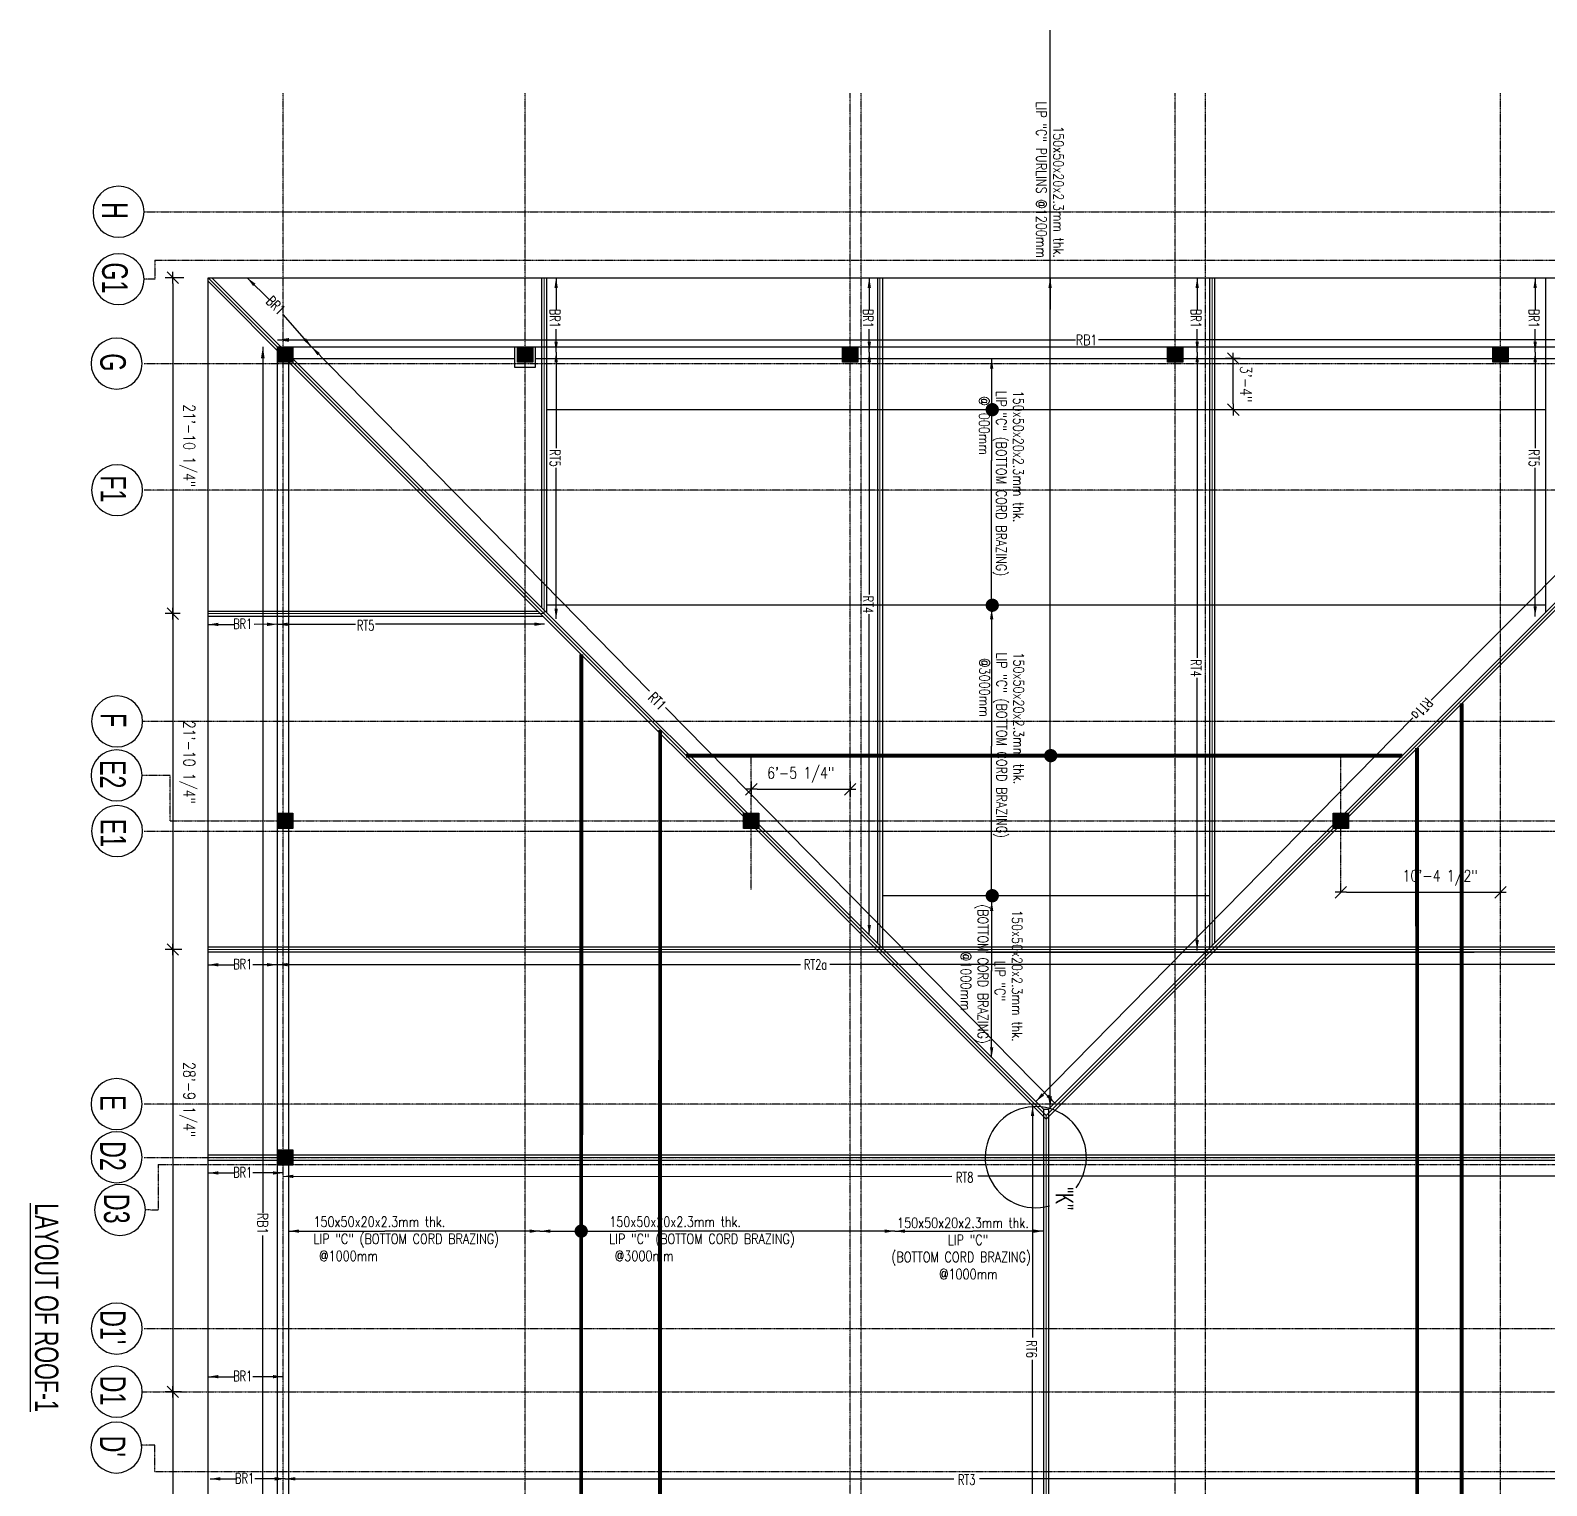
# Model space of a CAD drawing. Extents: x -95606 to 113309, y -42160 to -940.
# Drawn here: x 100228 to 101411, y -26911 to -25775 of the extents above; entities that cross this region are included whole.
import ezdxf
from ezdxf.enums import TextEntityAlignment as Align

# ---------------------------------------------------------------- set-up
doc = ezdxf.new("R2010")
doc.units = 0
doc.header["$LTSCALE"] = 0.02
doc.header["$MEASUREMENT"] = 0
doc.header["$PDMODE"] = 3
doc.header["$PDSIZE"] = -2
doc.linetypes.add('CENTER', pattern=[50.8, 31.75, -6.35, 6.35, -6.35])
doc.linetypes.add('HIDDEN', pattern=[9.525, 6.35, -3.175])
doc.layers.get('0').update_dxf_attribs({"linetype": 'CONTINUOUS'})
doc.layers.get('DEFPOINTS').update_dxf_attribs({"linetype": 'CONTINUOUS'})
for name, color, linetype in [('A-2TEXT', 4, 'CONTINUOUS'), ('BEAM TEX1', 3, 'CONTINUOUS'), ('COL 1', 5, 'CONTINUOUS'), ('DIM', 7, 'CONTINUOUS'), ('dimentions', 8, 'CONTINUOUS'), ('EXLINE', 33, 'CONTINUOUS'), ('GRID', 8, 'CENTER'), ('h', 3, 'CONTINUOUS'), ('HBEAM', 51, 'HIDDEN'), ('RF5', 6, 'CONTINUOUS'), ('S-SLB', 3, 'CONTINUOUS'), ('S-TXT', 2, 'CONTINUOUS'), ('TEXT-1', 2, 'CONTINUOUS'), ('TEXT-2', 3, 'CONTINUOUS'), ('TEXT2', 3, 'CONTINUOUS')]:
    doc.layers.add(name, color=color, linetype=linetype)
for name, color, linetype, lineweight in [('GRID NAME', 31, 'CONTINUOUS', 30), ('Hatch', 252, 'CONTINUOUS', 9), ('HATCH 2', 253, 'CONTINUOUS', 5), ('Layer4', 4, 'CONTINUOUS', 25)]:
    doc.layers.add(name, color=color, linetype=linetype, lineweight=lineweight)
doc.styles.add('ROMANS', font='romans.shx', dxfattribs={"width": 0.8})
doc.styles.add('STYLE2', font='arial.ttf', dxfattribs={"width": 0.8})
doc.styles.add('style5', font='romans.shx', dxfattribs={"width": 0.7, "height": 8})
doc.styles.add('style6', font='romans.shx', dxfattribs={"height": 8})
doc.styles.add('style9', font='romans.shx', dxfattribs={"width": 0.8, "height": 4})
doc.styles.add('yy', font='romans.shx', dxfattribs={"width": 0.8, "height": 7.5})
doc.dimstyles.new('TEXT-18', dxfattribs={"dimtxt": 8, "dimasz": 9, "dimexe": 6, "dimexo": 6, "dimgap": 3.125, "dimtad": 1, "dimdec": 1, "dimrnd": 0.5, "dimzin": 1, "dimdsep": 46, "dimlunit": 4, "dimtxsty": 'style6', "dimblk": 'OBLIQUE', "dimcen": 72.09, "dimclrd": 1, "dimclre": 1, "dimclrt": 4, "dimadec": 0, "dimazin": 0, "dimtfac": 1, "dimtdec": 1, "dimtofl": 0, "dimtmove": 0, "dimatfit": 3, "dimfxl": 1, "dimfrac": 2, "dimtolj": 1, "dimtzin": 0, "dimlwd": -1, "dimarcsym": 0})
doc.dimstyles.new('TK96', dxfattribs={"dimscale": 96, "dimtxt": 0.09375, "dimasz": 0.046875, "dimexe": 0.0625, "dimexo": 0.015625, "dimgap": 0.046875, "dimtad": 1, "dimzin": 11, "dimdsep": 46, "dimlunit": 4, "dimtxsty": 'ROMANS', "dimblk1": 'TK1', "dimblk2": 'TK1', "dimsah": 1, "dimcen": 0.09375, "dimclrd": 1, "dimclre": 1, "dimclrt": 2, "dimadec": 0, "dimazin": 0, "dimtfac": 1, "dimtofl": 0, "dimtmove": 0, "dimatfit": 3, "dimldrblk": 'TK1', "dimfxl": 1, "dimfrac": 2, "dimtolj": 1, "dimtzin": 9, "dimarcsym": 0})

# ---------------------------------------------------------------- blocks, each defined once
blk = doc.blocks.new('GRID')
at = {"color": 1, "linetype": 'Continuous'}
blk.add_circle((0, 0), 19.9, dxfattribs=at)
at = {"layer": 'A-2TEXT', "linetype": 'Continuous', "style": 'STYLE2', "width": 0.65}
blk.add_attdef('A', text='', height=19.9, rotation=359.9735, dxfattribs=at).set_placement((-1, -7.1), align=Align.CENTER)
blk = doc.blocks.new('_Oblique')
at = {"color": 0, "linetype": 'ByBlock', "lineweight": -2}
blk.add_line((-0.5, -0.5), (0.5, 0.5), dxfattribs=at)
blk = doc.blocks.new('TK1')
at = {"color": 4, "linetype": 'Continuous'}
blk.add_line((-1, -1), (1, 1), dxfattribs=at)
at = {"color": 1, "linetype": 'ByBlock'}
blk.add_line((-1, 0), (1, 0), dxfattribs=at)
blk = doc.blocks.new('*D266')
at = {"layer": 'DEFPOINTS', "color": 0, "lineweight": -2, "transparency": 16777216}
for p in [(-51489.1, -27281.8), (-51489.1, -27281.8), (-51489.1, -27406.4)]:
    blk.add_point(p, dxfattribs=at)
at = {"layer": 'S-TXT', "color": 1, "lineweight": -2, "transparency": 16777216}
for p, q in [((-51489.1, -27281.8), (-51495.1, -27281.8)), ((-51489.1, -27401.9), (-51489.1, -27286.3)), ((-51489.1, -27406.4), (-51495.1, -27406.4))]:
    blk.add_line(p, q, dxfattribs=at)
at = {"layer": 'S-TXT', "color": 1, "lineweight": -2, "transparency": 16777216, "xscale": 4.5, "yscale": 4.5, "zscale": 4.5}
for p, rotation in [((-51489.1, -27281.8), 90), ((-51489.1, -27406.4), 270)]:
    blk.add_blockref('TK1', p, dxfattribs=dict(at, rotation=rotation))
at = {"layer": 'S-TXT', "color": 2, "transparency": 16777216, "insert": (-51500.5, -27328.9), "char_height": 9, "attachment_point": 5, "rotation": 90, "style": 'ROMANS'}
blk.add_mtext('\\A1;10\'-4 1/2"', dxfattribs=at)
blk = doc.blocks.new('*D268')
at = {"layer": 'DEFPOINTS', "color": 0, "lineweight": -2, "transparency": 16777216}
for p in [(-51577.2, -27789.4), (-51569.5, -27789.4), (-51577.2, -27866.6)]:
    blk.add_point(p, dxfattribs=at)
at = {"layer": 'S-TXT', "color": 1, "lineweight": -2, "transparency": 16777216}
for p, q in [((-51575.7, -27789.4), (-51563.5, -27789.4)), ((-51569.5, -27862.1), (-51569.5, -27793.9)), ((-51575.7, -27866.6), (-51563.5, -27866.6))]:
    blk.add_line(p, q, dxfattribs=at)
at = {"layer": 'S-TXT', "color": 1, "lineweight": -2, "transparency": 16777216, "xscale": 4.5, "yscale": 4.5, "zscale": 4.5}
for p, rotation in [((-51569.5, -27789.4), 90), ((-51569.5, -27866.6), 270)]:
    blk.add_blockref('TK1', p, dxfattribs=dict(at, rotation=rotation))
at = {"layer": 'S-TXT', "color": 2, "transparency": 16777216, "insert": (-51580.8, -27828), "char_height": 9, "attachment_point": 5, "rotation": 90, "style": 'ROMANS'}
blk.add_mtext('\\A1;6\'-5 1/4"', dxfattribs=at)
blk = doc.blocks.new('*D270')
at = {"layer": 'DEFPOINTS', "color": 0, "lineweight": -2, "transparency": 16777216}
for p in [(-51968.8, -28308.1), (-51706.6, -28310.8), (-51706.6, -28318.1)]:
    blk.add_point(p, dxfattribs=at)
at = {"layer": 'S-TXT', "color": 1, "lineweight": -2, "transparency": 16777216}
for p, q in [((-51968.8, -28309.6), (-51968.8, -28324.1)), ((-51706.6, -28312.3), (-51706.6, -28324.1)), ((-51964.3, -28318.1), (-51711.1, -28318.1))]:
    blk.add_line(p, q, dxfattribs=at)
at = {"layer": 'S-TXT', "color": 1, "lineweight": -2, "transparency": 16777216, "xscale": 4.5, "yscale": 4.5, "zscale": 4.5, "rotation": 180}
blk.add_blockref('TK1', (-51968.8, -28318.1), dxfattribs=at)
at = {"layer": 'S-TXT', "color": 1, "lineweight": -2, "transparency": 16777216, "xscale": 4.5, "yscale": 4.5, "zscale": 4.5}
blk.add_blockref('TK1', (-51706.6, -28318.1), dxfattribs=at)
at = {"layer": 'S-TXT', "color": 2, "transparency": 16777216, "insert": (-51837.7, -28306.8), "char_height": 9, "attachment_point": 5, "style": 'ROMANS'}
blk.add_mtext('\\A1;21\'-10 1/4"', dxfattribs=at)
blk = doc.blocks.new('*D271')
at = {"layer": 'DEFPOINTS', "color": 0, "lineweight": -2, "transparency": 16777216}
for p in [(-51706.6, -28310.8), (-51444.4, -28309.6), (-51444.4, -28318.1)]:
    blk.add_point(p, dxfattribs=at)
at = {"layer": 'S-TXT', "color": 1, "lineweight": -2, "transparency": 16777216}
for p, q in [((-51706.6, -28312.3), (-51706.6, -28324.1)), ((-51444.4, -28311.1), (-51444.4, -28324.1)), ((-51702.1, -28318.1), (-51448.9, -28318.1))]:
    blk.add_line(p, q, dxfattribs=at)
at = {"layer": 'S-TXT', "color": 1, "lineweight": -2, "transparency": 16777216, "xscale": 4.5, "yscale": 4.5, "zscale": 4.5, "rotation": 180}
blk.add_blockref('TK1', (-51706.6, -28318.1), dxfattribs=at)
at = {"layer": 'S-TXT', "color": 1, "lineweight": -2, "transparency": 16777216, "xscale": 4.5, "yscale": 4.5, "zscale": 4.5}
blk.add_blockref('TK1', (-51444.4, -28318.1), dxfattribs=at)
at = {"layer": 'S-TXT', "color": 2, "transparency": 16777216, "insert": (-51590.6, -28306.8), "char_height": 9, "attachment_point": 5, "style": 'ROMANS'}
blk.add_mtext('\\A1;21\'-10 1/4"', dxfattribs=at)
blk = doc.blocks.new('*D272')
at = {"layer": 'DEFPOINTS', "color": 0, "lineweight": -2, "transparency": 16777216}
for p in [(-51444.4, -28309.6), (-51099.2, -28309.9), (-51099.2, -28318.1)]:
    blk.add_point(p, dxfattribs=at)
at = {"layer": 'S-TXT', "color": 1, "lineweight": -2, "transparency": 16777216}
for p, q in [((-51444.4, -28311.1), (-51444.4, -28324.1)), ((-51099.2, -28311.4), (-51099.2, -28324.1)), ((-51439.9, -28318.1), (-51103.7, -28318.1))]:
    blk.add_line(p, q, dxfattribs=at)
at = {"layer": 'S-TXT', "color": 1, "lineweight": -2, "transparency": 16777216, "xscale": 4.5, "yscale": 4.5, "zscale": 4.5, "rotation": 180}
blk.add_blockref('TK1', (-51444.4, -28318.1), dxfattribs=at)
at = {"layer": 'S-TXT', "color": 1, "lineweight": -2, "transparency": 16777216, "xscale": 4.5, "yscale": 4.5, "zscale": 4.5}
blk.add_blockref('TK1', (-51099.2, -28318.1), dxfattribs=at)
at = {"layer": 'S-TXT', "color": 2, "transparency": 16777216, "insert": (-51327.3, -28306.8), "char_height": 9, "attachment_point": 5, "style": 'ROMANS'}
blk.add_mtext('\\A1;28\'-9 1/4"', dxfattribs=at)
blk = doc.blocks.new('*D273')
at = {"layer": 'DEFPOINTS', "color": 0, "lineweight": -2, "transparency": 16777216}
for p in [(-51099.2, -28311.4), (-50825.2, -28305.1), (-50825.2, -28318.1)]:
    blk.add_point(p, dxfattribs=at)
at = {"layer": 'S-TXT', "color": 1, "lineweight": -2, "transparency": 16777216}
for p, q in [((-50825.2, -28306.6), (-50825.2, -28324.1)), ((-51099.2, -28312.9), (-51099.2, -28324.1)), ((-51094.7, -28318.1), (-50829.7, -28318.1))]:
    blk.add_line(p, q, dxfattribs=at)
at = {"layer": 'S-TXT', "color": 1, "lineweight": -2, "transparency": 16777216, "xscale": 4.5, "yscale": 4.5, "zscale": 4.5, "rotation": 180}
blk.add_blockref('TK1', (-51099.2, -28318.1), dxfattribs=at)
at = {"layer": 'S-TXT', "color": 1, "lineweight": -2, "transparency": 16777216, "xscale": 4.5, "yscale": 4.5, "zscale": 4.5}
blk.add_blockref('TK1', (-50825.2, -28318.1), dxfattribs=at)
at = {"layer": 'S-TXT', "color": 2, "transparency": 16777216, "insert": (-50962.2, -28308.3), "char_height": 9, "attachment_point": 5, "style": 'ROMANS'}
blk.add_mtext('\\A1;22\'-10"', dxfattribs=at)
blk = doc.blocks.new('*D294')
at = {"layer": 'DEFPOINTS', "color": 0, "lineweight": -2, "transparency": 16777216}
for p in [(-51905.8, -27483.4), (-51865.8, -27483.4), (-51905.8, -27490.3)]:
    blk.add_point(p, dxfattribs=at)
at = {"layer": 'RF5', "color": 1, "lineweight": -2, "transparency": 16777216}
for p, q in [((-51905.8, -27484.9), (-51905.8, -27496.3)), ((-51870.3, -27490.3), (-51901.3, -27490.3)), ((-51865.8, -27484.9), (-51865.8, -27496.3))]:
    blk.add_line(p, q, dxfattribs=at)
at = {"layer": 'RF5', "color": 1, "lineweight": -2, "transparency": 16777216, "xscale": 4.5, "yscale": 4.5, "zscale": 4.5, "rotation": 180}
blk.add_blockref('TK1', (-51905.8, -27490.3), dxfattribs=at)
at = {"layer": 'RF5', "color": 1, "lineweight": -2, "transparency": 16777216, "xscale": 4.5, "yscale": 4.5, "zscale": 4.5}
blk.add_blockref('TK1', (-51865.8, -27490.3), dxfattribs=at)
at = {"layer": 'RF5', "color": 2, "transparency": 16777216, "insert": (-51885.8, -27480.4), "char_height": 9, "attachment_point": 5, "style": 'ROMANS'}
blk.add_mtext('\\A1;3\'-4"', dxfattribs=at)
blk = doc.blocks.new('A$C536D237E')
at = {"layer": 'Hatch'}
h = blk.add_hatch(color=254, dxfattribs=at)
h.set_gradient(color1=(192, 192, 192), color2=(192, 192, 192), tint=1)
h.paths.add_polyline_path([(247.104, 1157.381), (259.104, 1157.381), (259.104, 1145.381), (247.104, 1145.381)])
h = blk.add_hatch(color=254, dxfattribs=at)
h.set_gradient(color1=(192, 192, 192), color2=(192, 192, 192), tint=1)
h.paths.add_polyline_path([(611.044, 1032.772), (623.044, 1032.772), (623.044, 1020.772), (611.044, 1020.772)])
h = blk.add_hatch(color=254, dxfattribs=at)
h.set_gradient(color1=(192, 192, 192), color2=(192, 192, 192), tint=1)
h.paths.add_polyline_path([(247.114, 903.603), (259.114, 903.603), (259.114, 891.603), (247.114, 891.603)])
h = blk.add_hatch(color=254, dxfattribs=at)
h.set_gradient(color1=(192, 192, 192), color2=(192, 192, 192), tint=1)
h.paths.add_polyline_path([(247.114, 649.825), (259.114, 649.825), (259.114, 637.825), (247.114, 637.825)])
h = blk.add_hatch(color=254, dxfattribs=at)
h.set_gradient(color1=(192, 192, 192), color2=(192, 192, 192), tint=1)
h.paths.add_polyline_path([(610.971, 572.514), (622.971, 572.513), (622.971, 560.513), (610.971, 560.513)])
h = blk.add_hatch(color=254, dxfattribs=at)
h.set_gradient(color1=(192, 192, 192), color2=(192, 192, 192), tint=1)
h.paths.add_polyline_path([(247.114, 396.047), (259.114, 396.047), (259.114, 384.047), (247.114, 384.047)])
h = blk.add_hatch(color=254, dxfattribs=at)
h.set_gradient(color1=(192, 192, 192), color2=(192, 192, 192), tint=1)
h.paths.add_polyline_path([(247.105, 208.714), (259.105, 208.714), (259.105, 196.714), (247.105, 196.714)])
h = blk.add_hatch(color=254, dxfattribs=at)
h.set_gradient(color1=(192, 192, 192), color2=(192, 192, 192), tint=1)
h.paths.add_polyline_path([(611.102, 208.734), (623.102, 208.734), (623.102, 196.734), (611.102, 196.734)])
h = blk.add_hatch(color=254, dxfattribs=at)
h.set_gradient(color1=(192, 192, 192), color2=(192, 192, 192), tint=1)
h.paths.add_polyline_path([(873.854, 196.71), (873.854, 208.71), (885.854, 208.71), (885.854, 196.71)])
at = {"layer": 'BEAM TEX1', "color": 4, "const_width": 3}
for points in [[(525.402, 1121.159), (783.759, 1121.18), (1528.974, 1121.318)], [(962.716, 1121.18), (1169.117, 1121.18), (1373.2, 1121.18)], [(560.214, 1086.347), (783.759, 1086.365), (1494.153, 1086.498)], [(962.716, 1086.365), (1169.117, 1086.365), (1373.2, 1086.365)], [(566.165, 1074.739), (566.165, 515.673)], [(546.062, 495.547), (668.889, 495.473), (1508.402, 495.36)], [(487.186, 434.046), (668.889, 433.937), (1567.263, 433.816)]]:
    blk.add_lwpolyline(points, dxfattribs=at)
at = {"layer": 'COL 1'}
for points in [[(247.104, 1157.381), (259.104, 1157.381), (259.104, 1145.381), (247.104, 1145.381), (247.104, 1157.381)], [(611.044, 1032.772), (623.044, 1032.772), (623.044, 1020.772), (611.044, 1020.772), (611.044, 1032.772)], [(247.114, 903.603), (259.114, 903.603), (259.114, 891.603), (247.114, 891.603), (247.114, 903.603)], [(247.114, 649.825), (259.114, 649.825), (259.114, 637.825), (247.114, 637.825), (247.114, 649.825)], [(610.971, 572.513), (622.971, 572.513), (622.971, 560.513), (610.971, 560.513), (610.971, 572.513)], [(247.114, 396.047), (259.114, 396.047), (259.114, 384.047), (247.114, 384.047), (247.114, 396.047)], [(247.105, 208.714), (259.105, 208.714), (259.105, 196.714), (247.105, 196.714), (247.105, 208.714)], [(611.102, 208.734), (623.102, 208.734), (623.102, 196.734), (611.102, 196.734), (611.102, 208.734)], [(873.854, 208.71), (885.854, 208.71), (885.854, 196.71), (873.854, 196.71), (873.854, 208.71)]]:
    blk.add_lwpolyline(points, dxfattribs=at)
at = {"layer": 'COL 1', "lineweight": 25}
blk.add_lwpolyline([(263.114, 382.047), (247.114, 382.047), (247.114, 398.047), (263.114, 398.047), (263.114, 382.047)], dxfattribs=at)
at = {"layer": 'EXLINE'}
for p, q in [((193.105, 142.71), (193.105, 1400.71)), ((247.115, 897.603), (247.115, 1396.71)), ((256.115, 897.603), (256.115, 1396.71)), ((247.114, 643.825), (247.114, 897.603)), ((256.114, 643.825), (256.114, 897.603)), ((247.114, 398.047), (247.114, 643.825)), ((256.114, 398.047), (256.114, 643.825)), ((247.105, 196.71), (247.105, 382.044)), ((256.105, 205.71), (256.105, 382.047)), ((1807.115, 205.71), (256.105, 205.71)), ((1807.115, 196.71), (247.105, 196.71)), ((1861.115, 142.71), (193.105, 142.71))]:
    blk.add_line(p, q, dxfattribs=at)
at = {"layer": 'GRID'}
for p, q in [((141.604, 92.678), (141.604, 3414.534)), ((260.104, 92.678), (260.104, 3414.534)), ((358.937, 3414.534), (358.937, 92.678)), ((539.436, 3415.689), (539.436, 91.522)), ((625.033, 92.678), (625.033, 3414.534)), ((838.135, 3414.534), (838.135, 92.678)), ((879.863, 92.678), (879.863, 3414.534)), ((1013.324, 92.678), (1013.324, 3415.964)), ((1062.701, 91.248), (1062.701, 3415.964)), ((179.437, 100.933), (179.437, 3406.279)), ((885.343, 103.548), (885.343, 3403.664)), ((1124.936, 100.962), (1124.936, 3404.46)), ((617.036, 113.157), (617.036, 3394.055)), ((2188.885, 1151.381), (48.982, 1151.381)), ((672.812, 1026.772), (566.976, 1026.772)), ((2188.885, 921.214), (48.982, 921.214)), ((2168.848, 897.603), (48.982, 897.603)), ((2188.885, 652.464), (48.982, 652.464)), ((2164.319, 643.825), (48.982, 643.825)), ((670.724, 566.576), (565.22, 566.576)), ((2188.885, 390.047), (48.982, 390.047)), ((2188.885, 201.214), (48.982, 201.214)), ((581.63, 113.157), (581.63, 91.192)), ((617.036, 113.157), (581.63, 113.157)), ((581.63, 113.157), (581.63, 91.192)), ((179.437, 100.933), (194.232, 100.933)), ((179.437, 100.933), (194.232, 100.933)), ((194.232, 100.933), (194.232, 92.678)), ((194.232, 100.933), (194.232, 92.678)), ((885.343, 103.548), (920.845, 103.548)), ((885.343, 103.548), (920.845, 103.548)), ((920.845, 103.548), (920.796, 93.806)), ((920.845, 103.548), (920.796, 93.806)), ((1124.936, 100.962), (1104.461, 100.962)), ((1104.461, 100.962), (1104.461, 90.867))]:
    blk.add_line(p, q, dxfattribs=at)
at = {"layer": 'GRID NAME', "ltscale": 10, "const_width": 5.184}
for points in [[(568.757, 800.368, 1), (563.573, 800.368, 1)], [(298.707, 754.752, 1), (293.523, 754.752, 1)], [(451.343, 754.752, 1), (446.159, 754.752, 1)], [(678.097, 754.752, 1), (672.913, 754.752, 1)], [(939.905, 433.901, 1), (934.721, 433.901, 1)]]:
    blk.add_lwpolyline(points, format="xyb", close=True, dxfattribs=at)
at = {"layer": 'h'}
for p, q in [((249.851, 1396.71), (849.851, 796.71)), ((247.115, 1393.789), (842.235, 798.669)), ((258.194, 210.71), (842.235, 794.752)), ((263.851, 210.71), (849.851, 796.71)), ((842.235, 794.669), (842.235, 798.669)), ((193.105, 145.621), (258.194, 210.71)), ((195.851, 142.71), (263.851, 210.71))]:
    blk.add_line(p, q, dxfattribs=at)
at = {"layer": 'HATCH 2', "lineweight": 5}
for p, q in [((717.505, 142.71), (717.505, 1450.709)), ((717.505, 1450.709), (717.505, 429.01)), ((879.863, 142.71), (879.863, 1450.71)), ((847.105, 796.71), (247.115, 1396.7)), ((193.105, 926.31), (714.594, 926.31)), ((847.105, 796.71), (193.105, 142.71)), ((193.105, 667.11), (717.505, 667.11)), ((193.105, 404.91), (455.305, 404.91)), ((455.305, 142.71), (455.305, 404.91))]:
    blk.add_line(p, q, dxfattribs=at)
blk.add_lwpolyline([(847.105, 796.71), (1207.115, 796.71)], dxfattribs=at)
at = {"layer": 'HBEAM'}
for p, q in [((625.036, 1160.377), (625.036, 1380.71)), ((625.036, 906.578), (625.036, 1142.377)), ((625.036, 652.822), (625.036, 888.578)), ((625.036, 399.044), (625.036, 634.822)), ((625.036, 210.71), (625.036, 381.044))]:
    blk.add_line(p, q, dxfattribs=at)
at = {"layer": 'Layer4'}
blk.add_arc((879.569, 788.711), 39.49, 52.903543, 15.565405, dxfattribs=at)
at = {"layer": 'RF5', "lineweight": -2}
for p, q in [((296.115, 1186.51), (296.115, 406.91)), ((448.751, 1186.51), (448.751, 406.91)), ((675.505, 924.31), (675.505, 669.11))]:
    blk.add_line(p, q, dxfattribs=at)
at = {"layer": 'S-SLB'}
for p, q in [((715.505, 142.71), (715.505, 1396.711)), ((719.505, 1396.711), (719.505, 142.71)), ((877.863, 142.71), (877.863, 1396.711)), ((881.863, 142.71), (881.863, 1396.711)), ((193.105, 1186.51), (454.394, 1186.51)), ((715.505, 750.013), (715.505, 1130.89)), ((719.505, 750.013), (719.505, 1130.89)), ((193.105, 928.31), (712.594, 928.31)), ((193.105, 924.31), (716.594, 924.31)), ((842.235, 798.669), (1212.067, 798.669)), ((842.235, 794.669), (1212.067, 794.669)), ((193.105, 669.11), (716.594, 669.11)), ((193.105, 665.11), (712.594, 665.11)), ((193.105, 406.91), (454.394, 406.91)), ((193.105, 402.91), (450.394, 402.91)), ((457.305, 142.71), (457.305, 404.164)), ((453.305, 142.71), (453.305, 400.164))]:
    blk.add_line(p, q, dxfattribs=at)
at = {"layer": 'GRID'}
ref = blk.add_blockref('GRID', (141.604, 72.733), dxfattribs=dict(at, xscale=-1, rotation=180))
ref.add_attrib('A', 'H', dxfattribs={"layer": 'A-2TEXT', "linetype": 'Continuous', "height": 19.945, "rotation": 0.026452, "style": 'STYLE2', "width": 0.65}).set_placement((140.636, 59.936), align=Align.CENTER)
ref = blk.add_blockref('GRID', (141.604, 72.733), dxfattribs=dict(at, xscale=-1, rotation=180))
ref.add_attrib('A', 'H', dxfattribs={"layer": 'A-2TEXT', "linetype": 'Continuous', "height": 19.945, "rotation": 0.026452, "style": 'STYLE2', "width": 0.65}).set_placement((140.636, 59.936), align=Align.CENTER)
ref = blk.add_blockref('GRID', (194.232, 72.733), dxfattribs=dict(at, xscale=-1, rotation=180))
ref.add_attrib('A', 'G1', dxfattribs={"layer": 'A-2TEXT', "linetype": 'Continuous', "height": 19.9446, "rotation": 0.026452, "style": 'STYLE2', "width": 0.65}).set_placement((193.264, 59.936), align=Align.CENTER)
ref = blk.add_blockref('GRID', (194.232, 72.733), dxfattribs=dict(at, xscale=-1, rotation=180))
ref.add_attrib('A', 'G1', dxfattribs={"layer": 'A-2TEXT', "linetype": 'Continuous', "height": 19.9446, "rotation": 0.026452, "style": 'STYLE2', "width": 0.65}).set_placement((193.264, 59.936), align=Align.CENTER)
ref = blk.add_blockref('GRID', (260.104, 71.247), dxfattribs=dict(at, xscale=-1, rotation=180))
ref.add_attrib('A', 'G', dxfattribs={"layer": 'A-2TEXT', "linetype": 'Continuous', "height": 19.945, "rotation": 0.026452, "style": 'STYLE2', "width": 0.65}).set_placement((259.136, 58.451), align=Align.CENTER)
ref = blk.add_blockref('GRID', (260.104, 71.247), dxfattribs=dict(at, xscale=-1, rotation=180))
ref.add_attrib('A', 'G', dxfattribs={"layer": 'A-2TEXT', "linetype": 'Continuous', "height": 19.945, "rotation": 0.026452, "style": 'STYLE2', "width": 0.65}).set_placement((259.136, 58.451), align=Align.CENTER)
ref = blk.add_blockref('GRID', (358.937, 71.578), dxfattribs=dict(at, xscale=-1, rotation=180))
ref.add_attrib('A', 'F1', dxfattribs={"layer": 'A-2TEXT', "linetype": 'Continuous', "height": 19.9446, "rotation": 0.026452, "style": 'STYLE2', "width": 0.65}).set_placement((357.968, 58.699), align=Align.CENTER)
ref = blk.add_blockref('GRID', (358.937, 71.578), dxfattribs=dict(at, xscale=-1, rotation=180))
ref.add_attrib('A', 'F1', dxfattribs={"layer": 'A-2TEXT', "linetype": 'Continuous', "height": 19.9446, "rotation": 0.026452, "style": 'STYLE2', "width": 0.65}).set_placement((357.968, 58.699), align=Align.CENTER)
ref = blk.add_blockref('GRID', (539.436, 71.578), dxfattribs=dict(at, xscale=-1, rotation=180))
ref.add_attrib('A', 'F', dxfattribs={"layer": 'A-2TEXT', "linetype": 'Continuous', "height": 19.945, "rotation": 0.026452, "style": 'STYLE2', "width": 0.65}).set_placement((538.467, 58.781), align=Align.CENTER)
ref = blk.add_blockref('GRID', (539.436, 71.578), dxfattribs=dict(at, xscale=-1, rotation=180))
ref.add_attrib('A', 'F', dxfattribs={"layer": 'A-2TEXT', "linetype": 'Continuous', "height": 19.945, "rotation": 0.026452, "style": 'STYLE2', "width": 0.65}).set_placement((538.467, 58.781), align=Align.CENTER)
ref = blk.add_blockref('GRID', (581.63, 71.247), dxfattribs=dict(at, xscale=-1, rotation=180))
ref.add_attrib('A', 'E2', dxfattribs={"layer": 'A-2TEXT', "linetype": 'Continuous', "height": 19.9446, "rotation": 0.026452, "style": 'STYLE2', "width": 0.65}).set_placement((580.661, 58.369), align=Align.CENTER)
ref = blk.add_blockref('GRID', (581.63, 71.247), dxfattribs=dict(at, xscale=-1, rotation=180))
ref.add_attrib('A', 'E2', dxfattribs={"layer": 'A-2TEXT', "linetype": 'Continuous', "height": 19.9446, "rotation": 0.026452, "style": 'STYLE2', "width": 0.65}).set_placement((580.661, 58.369), align=Align.CENTER)
ref = blk.add_blockref('GRID', (625.036, 71.578), dxfattribs=dict(at, xscale=-1, rotation=180))
ref.add_attrib('A', ' E1', dxfattribs={"layer": 'A-2TEXT', "linetype": 'Continuous', "height": 19.9446, "rotation": 0.026452, "style": 'STYLE2', "width": 0.65}).set_placement((624.067, 58.699), align=Align.CENTER)
ref = blk.add_blockref('GRID', (625.036, 71.578), dxfattribs=dict(at, xscale=-1, rotation=180))
ref.add_attrib('A', ' E1', dxfattribs={"layer": 'A-2TEXT', "linetype": 'Continuous', "height": 19.9446, "rotation": 0.026452, "style": 'STYLE2', "width": 0.65}).set_placement((624.067, 58.699), align=Align.CENTER)
ref = blk.add_blockref('GRID', (838.135, 71.247), dxfattribs=dict(at, xscale=-1, rotation=180))
ref.add_attrib('A', 'E', dxfattribs={"layer": 'A-2TEXT', "linetype": 'Continuous', "height": 19.945, "rotation": 0.026452, "style": 'STYLE2', "width": 0.65}).set_placement((837.166, 58.451), align=Align.CENTER)
ref = blk.add_blockref('GRID', (838.135, 71.247), dxfattribs=dict(at, xscale=-1, rotation=180))
ref.add_attrib('A', 'E', dxfattribs={"layer": 'A-2TEXT', "linetype": 'Continuous', "height": 19.945, "rotation": 0.026452, "style": 'STYLE2', "width": 0.65}).set_placement((837.166, 58.451), align=Align.CENTER)
ref = blk.add_blockref('GRID', (879.641, 71.247), dxfattribs=dict(at, xscale=-1, rotation=180))
ref.add_attrib('A', 'D2', dxfattribs={"layer": 'A-2TEXT', "linetype": 'Continuous', "height": 19.9446, "rotation": 0.026452, "style": 'STYLE2', "width": 0.65}).set_placement((878.673, 58.369), align=Align.CENTER)
ref = blk.add_blockref('GRID', (879.641, 71.247), dxfattribs=dict(at, xscale=-1, rotation=180))
ref.add_attrib('A', 'D2', dxfattribs={"layer": 'A-2TEXT', "linetype": 'Continuous', "height": 19.9446, "rotation": 0.026452, "style": 'STYLE2', "width": 0.65}).set_placement((878.673, 58.369), align=Align.CENTER)
ref = blk.add_blockref('GRID', (920.796, 73.862), dxfattribs=dict(at, xscale=-1, rotation=180))
ref.add_attrib('A', 'D3', dxfattribs={"layer": 'A-2TEXT', "linetype": 'Continuous', "height": 19.9446, "rotation": 0.026452, "style": 'STYLE2', "width": 0.65}).set_placement((919.828, 61.337), align=Align.CENTER)
ref = blk.add_blockref('GRID', (920.796, 73.862), dxfattribs=dict(at, xscale=-1, rotation=180))
ref.add_attrib('A', 'D3', dxfattribs={"layer": 'A-2TEXT', "linetype": 'Continuous', "height": 19.9446, "rotation": 0.026452, "style": 'STYLE2', "width": 0.65}).set_placement((919.828, 61.337), align=Align.CENTER)
ref = blk.add_blockref('GRID', (1013.324, 71.303), dxfattribs=dict(at, xscale=-1, rotation=180))
ref.add_attrib('A', "D1'", dxfattribs={"layer": 'A-2TEXT', "linetype": 'Continuous', "height": 19.9446, "rotation": 0.026452, "style": 'STYLE2', "width": 0.65}).set_placement((1012.355, 58.425), align=Align.CENTER)
ref = blk.add_blockref('GRID', (1013.324, 71.303), dxfattribs=dict(at, xscale=-1, rotation=180))
ref.add_attrib('A', "D1'", dxfattribs={"layer": 'A-2TEXT', "linetype": 'Continuous', "height": 19.9446, "rotation": 0.026452, "style": 'STYLE2', "width": 0.65}).set_placement((1012.355, 58.425), align=Align.CENTER)
ref = blk.add_blockref('GRID', (1062.701, 71.303), dxfattribs=dict(at, xscale=-1, rotation=180))
ref.add_attrib('A', 'D1', dxfattribs={"layer": 'A-2TEXT', "linetype": 'Continuous', "height": 19.9446, "rotation": 0.026452, "style": 'STYLE2', "width": 0.65}).set_placement((1061.733, 58.425), align=Align.CENTER)
ref = blk.add_blockref('GRID', (1062.701, 71.303), dxfattribs=dict(at, xscale=-1, rotation=180))
ref.add_attrib('A', 'D1', dxfattribs={"layer": 'A-2TEXT', "linetype": 'Continuous', "height": 19.9446, "rotation": 0.026452, "style": 'STYLE2', "width": 0.65}).set_placement((1061.733, 58.425), align=Align.CENTER)
ref = blk.add_blockref('GRID', (1106.206, 70.999), dxfattribs=dict(at, xscale=-1, rotation=180))
ref.add_attrib('A', "D'", dxfattribs={"layer": 'A-2TEXT', "linetype": 'Continuous', "height": 19.9446, "rotation": 0.026452, "style": 'STYLE2', "width": 0.65}).set_placement((1105.237, 58.202), align=Align.CENTER)
ref = blk.add_blockref('GRID', (1106.206, 70.999), dxfattribs=dict(at, xscale=-1, rotation=180))
ref.add_attrib('A', "D'", dxfattribs={"layer": 'A-2TEXT', "linetype": 'Continuous', "height": 19.9446, "rotation": 0.026452, "style": 'STYLE2', "width": 0.65}).set_placement((1105.237, 58.202), align=Align.CENTER)
at = {"layer": 'BEAM TEX1', "char_height": 8, "style": 'yy'}
for s, insert, width, attachment_point in [('150x50x20x2.3mm thk.\\PLIP "C" PURLINS @1200mm ', (177.682, 799.768), 173.36978, 6), ('\\pi29.015;150x50x20x2.3mm thk.\\P\\pi68.634;LIP "C" \\P\\pi24.596;(BOTTOM CORD BRAZING)\\P\\pi57.358; @1000mm ', (657.557, 754.164), 170.79132, 4)]:
    blk.add_mtext(s, dxfattribs=dict(at, insert=insert, width=width, attachment_point=attachment_point))
at = {"layer": 'BEAM TEX1', "insert": (950.841, 651.449), "char_height": 8, "width": 170.79132, "attachment_point": 4, "rotation": 90, "style": 'yy'}
blk.add_mtext('\\pi29.015;150x50x20x2.3mm thk.\\P\\pi68.634;LIP "C" \\P\\pi24.596;(BOTTOM CORD BRAZING)\\P\\pi57.358; @1000mm ', dxfattribs=at)
at = {"layer": 'BEAM TEX1', "char_height": 8, "attachment_point": 4, "style": 'yy'}
for s, insert in [('150x50x20x2.3mm thk.\\PLIP "C" (BOTTOM CORD BRAZING)\\P @1000mm ', (281.246, 761.822)), ('150x50x20x2.3mm thk.\\PLIP "C" (BOTTOM CORD BRAZING)\\P @3000mm ', (485.621, 762.093))]:
    blk.add_mtext(s, dxfattribs=dict(at, insert=insert))
at = {"layer": 'BEAM TEX1', "char_height": 8, "attachment_point": 4, "rotation": 90, "style": 'yy'}
for s, insert in [('150x50x20x2.3mm thk.\\PLIP "C" (BOTTOM CORD BRAZING)\\P @3000mm ', (943.352, 455.76)), ('150x50x20x2.3mm thk.\\PLIP "C" (BOTTOM CORD BRAZING)\\P @1000mm ', (943.352, 224.921))]:
    blk.add_mtext(s, dxfattribs=dict(at, insert=insert))
at = {"layer": 'dimentions', "color": 4, "insert": (911.934, 811.12), "char_height": 14.02072, "width": 365.21817, "attachment_point": 5, "style": 'style9'}
blk.add_mtext('{\\fSwis721 Cn BT|b0|i0|c0|p34;"K"}', dxfattribs=at)
at = {"layer": 'TEXT-1', "insert": (915.531, 25.817), "char_height": 18.28711, "width": 386.82312, "attachment_point": 1, "style": 'ROMANS'}
blk.add_mtext('{\\fSwis721 Cn BT|b0|i0|c0|p34;\\LLAYOUT OF ROOF-1}', dxfattribs=at)
at = {"layer": 'TEXT-2', "char_height": 8, "width": 22.39817, "style": 'style5'}
for s, insert, attachment_point in [('\\A1;BR1', (232.236, 1181.679), 3), ('\\A1;RT5', (327.003, 1181.679), 1), ('\\A1;BR1', (232.236, 917.864), 3), ('\\A1;RT4', (490.902, 917.864), 1), ('\\A1;RT6', (1022.591, 789.351), 1), ('\\A1;BR1', (232.234, 661.906), 3), ('\\A1;RT4', (441.301, 661.906), 1), ('\\A1;BR1', (232.234, 417.455), 3), ('\\A1;RT5', (327.003, 417.455), 1)]:
    blk.add_mtext(s, dxfattribs=dict(at, insert=insert, attachment_point=attachment_point))
for s, insert, attachment_point, rotation in [('\\A1;RT1a', (520.275, 1093.292), 7, 318.755614), ('\\A1;RT8', (891.3, 726.357), 1, 90), ('\\A1;RT3', (1127.392, 727.853), 1, 90), ('\\A1;RT2a', (725.213, 607.652), 1, 90), ('\\A1;RT1', (516.008, 491.262), 1, 44.595725), ('\\A1;RT5', (460.482, 258.746), 1, 90), ('\\A1;BR1', (217.063, 203.431), 3, 45), ('\\A1;BR1', (459.264, 177.071), 3, 90), ('\\A1;BR1', (724.9, 177.071), 3, 90), ('\\A1;BR1', (887.417, 177.071), 3, 90), ('\\A1;BR1', (1046.432, 177.071), 3, 90), ('\\A1;BR1', (1126.174, 178.567), 3, 90)]:
    blk.add_mtext(s, dxfattribs=dict(at, insert=insert, attachment_point=attachment_point, rotation=rotation))
at = {"layer": 'TEXT2', "color": 3, "insert": (237.685, 826.813), "char_height": 8, "attachment_point": 2, "rotation": 90, "style": 'ROMANS'}
blk.add_mtext_dynamic_manual_height_columns('\\pi3.1065;RB1', width=563.89816, gutter_width=2500, heights=[0], dxfattribs=at)
at = {"layer": 'TEXT2', "color": 3, "insert": (929.865, 189.325), "char_height": 8, "attachment_point": 2, "style": 'ROMANS'}
blk.add_mtext_dynamic_manual_height_columns('\\pi3.1065;RB1', width=563.89816, gutter_width=2500, heights=[0], dxfattribs=at)
at = {"layer": 'RF5', "color": 2}
dim = blk.add_linear_dim(base=(256.115, 942.96), p1=(296.115, 949.841), p2=(256.115, 949.841), dimstyle='TK96', override={"dimfxl": 1.25, "dimfxlon": 1}, dxfattribs=at)
dim.commit()
dim.dimension.update_dxf_attribs({"geometry": '*D294', "text_midpoint": (276.115, 952.817), "insert": (52161.927, 28433.219)})
at = {"layer": 'S-TXT'}
dim = blk.add_linear_dim(base=(672.812, 1151.381), p1=(672.812, 1026.772), p2=(672.812, 1151.381), angle=90, dimstyle='TK96', override={"dimfxl": 1.25, "dimfxlon": 1}, dxfattribs=at)
dim.commit()
dim.dimension.update_dxf_attribs({"geometry": '*D266', "text_midpoint": (672.812, 1104.272), "dimtype": 128, "insert": (52161.927, 28433.219)})
dim = blk.add_linear_dim(base=(592.453, 643.825), p1=(584.723, 566.576), p2=(584.723, 643.825), angle=90, dimstyle='TK96', override={"dimfxl": 1.25, "dimfxlon": 1}, dxfattribs=at)
dim.commit()
dim.dimension.update_dxf_attribs({"geometry": '*D268', "text_midpoint": (581.096, 605.201), "insert": (52161.927, 28433.219)})
for base, p1, p2, picture, middle in [((455.305, 115.095), (193.105, 125.153), (455.305, 122.392), '*D270', (324.205, 126.452)), ((1336.714, 115.095), (1062.701, 121.798), (1336.714, 128.153), '*D273', (1199.707, 124.952))]:
    dim = blk.add_linear_dim(base=base, p1=p1, p2=p2, dimstyle='TK96', override={"dimfxl": 1.25, "dimfxlon": 1}, dxfattribs=at)
    dim.commit()
    dim.dimension.update_dxf_attribs({"geometry": picture, "text_midpoint": middle, "insert": (52161.927, 28433.219)})
for base, p1, p2, picture, middle in [((717.505, 115.095), (455.305, 122.392), (717.505, 123.636), '*D271', (571.293, 115.095)), ((1062.701, 115.095), (717.505, 123.636), (1062.701, 123.298), '*D272', (834.622, 115.095))]:
    dim = blk.add_linear_dim(base=base, p1=p1, p2=p2, dimstyle='TK96', override={"dimfxl": 1.25, "dimfxlon": 1}, dxfattribs=at)
    dim.commit()
    dim.dimension.update_dxf_attribs({"geometry": picture, "text_midpoint": middle, "dimtype": 128, "insert": (52161.927, 28433.219)})
at = {"layer": 'DIM'}
for points, override in [([(729.277, 1396.711), (729.277, 627.826)], {"dimasz": 8, "dimtad": 0}), ([(894.46, 1396.71), (894.46, 743.402)], {"dimasz": 8, "dimtad": 0}), ([(1130.709, 1396.711), (1130.552, 744.898)], {"dimasz": 8, "dimtad": 0}), ([(241.663, 1396.595), (241.663, 837.543)], {"dimtad": 0}), ([(251.522, 1367.075), (522.789, 1097.416)], {"dimasz": 8, "dimtad": 0}), ([(193.106, 1178.519), (217.841, 1178.519)], {"dimasz": 8, "dimtad": 0}), ([(251.105, 1178.519), (233.208, 1178.519)], {"dimasz": 8, "dimtad": 0}), ([(251.105, 1178.519), (326.031, 1178.519)], {"dimasz": 8, "dimtad": 0}), ([(457.494, 1178.519), (341.397, 1178.519)], {"dimasz": 8, "dimtad": 0}), ([(836.227, 788.661), (536.561, 1082.919)], {"dimasz": 8, "dimtad": 0}), ([(193.106, 914.704), (217.841, 914.704)], {"dimasz": 8, "dimtad": 0}), ([(251.105, 914.704), (233.208, 914.704)], {"dimasz": 8, "dimtad": 0}), ([(251.105, 914.704), (489.929, 914.704)], {"dimasz": 8, "dimtad": 0}), ([(718.164, 914.654), (505.296, 914.704)], {"dimasz": 8, "dimtad": 0}), ([(241.663, 196.701), (241.663, 819.813)], {"dimtad": 0}), ([(841.027, 799.877), (0, 799.877)], {"dimtad": 0}), ([(193.105, 799.877), (217.841, 799.877)], {"dimasz": 8, "dimtad": 0}), ([(837.33, 803.574), (528.617, 499.642)], {"dimasz": 8, "dimtad": 0}), ([(937.313, 794.819), (937.313, 739.592)], {"dimasz": 8, "dimtad": 0}), ([(839.519, 786.191), (1020.382, 786.191)], {"dimasz": 8, "dimtad": 0}), ([(1214.471, 786.189), (1037.763, 786.191)], {"dimasz": 8, "dimtad": 0}), ([(256.199, 754.261), (336.015, 754.261)], {"dimasz": 8, "dimtad": 0}), ([(451.883, 754.261), (335.879, 754.261)], {"dimasz": 8, "dimtad": 0}), ([(451.846, 754.261), (558.798, 754.261)], {"dimasz": 8, "dimtad": 0}), ([(678.809, 754.261), (558.798, 754.261)], {"dimasz": 8, "dimtad": 0}), ([(679.526, 754.275), (734.417, 754.261)], {"dimasz": 8, "dimtad": 0}), ([(801.727, 754.261), (733.978, 754.261)], {"dimasz": 8, "dimtad": 0}), ([(937.313, 678.669), (937.313, 739.592)], {"dimasz": 8, "dimtad": 0}), ([(894.568, 201.214), (894.46, 723.194)], {"dimasz": 8, "dimtad": 0}), ([(1130.659, 202.71), (1130.552, 724.69)], {"dimasz": 8, "dimtad": 0}), ([(937.313, 678.669), (937.313, 476.678)], {"dimasz": 8, "dimtad": 0}), ([(193.105, 658.746), (217.84, 658.746)], {"dimasz": 8, "dimtad": 0}), ([(251.104, 658.746), (233.207, 658.746)], {"dimasz": 8, "dimtad": 0}), ([(251.104, 658.746), (440.328, 658.746)], {"dimasz": 8, "dimtad": 0}), ([(706.31, 658.744), (455.695, 658.746)], {"dimasz": 8, "dimtad": 0}), ([(729.277, 196.71), (729.277, 605.075)], {"dimasz": 8, "dimtad": 0}), ([(247.105, 223.35), (515.873, 487.078)], {"dimasz": 8, "dimtad": 0}), ([(937.313, 401.71), (937.313, 476.678)], {"dimasz": 8, "dimtad": 0}), ([(193.105, 414.294), (217.84, 414.294)], {"dimasz": 8, "dimtad": 0}), ([(251.104, 414.294), (233.207, 414.294)], {"dimasz": 8, "dimtad": 0}), ([(251.104, 414.294), (326.031, 414.294)], {"dimasz": 8, "dimtad": 0}), ([(459.452, 414.294), (341.397, 414.294)], {"dimasz": 8, "dimtad": 0}), ([(463.526, 405.324), (463.642, 273.317)], {"dimasz": 8, "dimtad": 0}), ([(937.313, 401.71), (937.313, 280.678)], {"dimasz": 8, "dimtad": 0}), ([(937.313, 205.71), (937.313, 280.678)], {"dimasz": 8, "dimtad": 0}), ([(463.642, 196.71), (463.642, 257.613)], {"dimasz": 8, "dimtad": 0}), ([(247.105, 223.35), (221.899, 201.214)], {"dimasz": 8, "dimtad": 0}), ([(1130.659, 202.71), (1130.659, 178.991)], {"dimasz": 8, "dimtad": 0}), ([(193.105, 173.084), (210.718, 190.743)], {"dimasz": 8, "dimtad": 0}), ([(463.642, 196.71), (463.7, 178.694)], {"dimasz": 8, "dimtad": 0}), ([(729.384, 196.71), (729.384, 177.495)], {"dimasz": 8, "dimtad": 0}), ([(891.902, 201.214), (891.902, 177.495)], {"dimasz": 8, "dimtad": 0}), ([(1050.917, 201.214), (1050.917, 177.495)], {"dimasz": 8, "dimtad": 0}), ([(247.14, 185.347), (923.063, 185.347)], {"dimtad": 0}), ([(1807.101, 185.347), (940.763, 185.347)], {"dimtad": 0}), ([(463.749, 142.71), (463.749, 163.612)], {"dimasz": 8, "dimtad": 0}), ([(729.384, 142.71), (729.384, 163.612)], {"dimasz": 8, "dimtad": 0}), ([(891.902, 142.71), (891.902, 163.612)], {"dimasz": 8, "dimtad": 0}), ([(1050.917, 142.71), (1050.917, 163.612)], {"dimasz": 8, "dimtad": 0}), ([(1130.659, 144.207), (1130.659, 165.108)], {"dimasz": 8, "dimtad": 0})]:
    blk.add_leader(points, dimstyle='TEXT-18', override=override, dxfattribs=at)

msp = doc.modelspace()

# ---------------------------------------------------------------- block references
at = {"layer": 'S-TXT', "color": 5, "linetype": 'CENTER', "lineweight": -2, "rotation": 270}
msp.add_blockref('A$C536D237E', (100223.665, -25775.455), dxfattribs=at)

doc.saveas('drawing.dxf')
